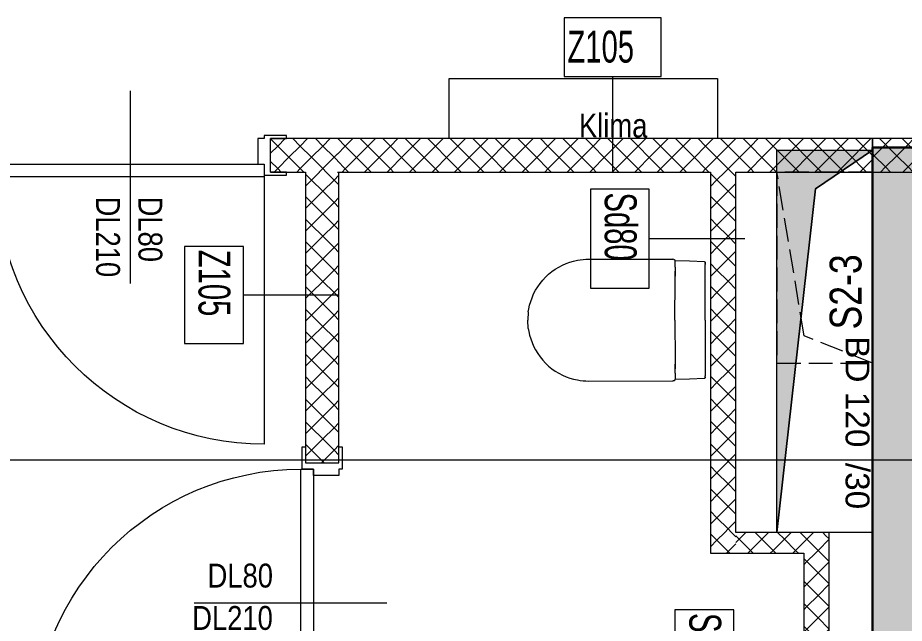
# Model space of a CAD drawing. Header units: metres. Extents: x -19025 to 34897, y -14024 to 26069.
# Drawn here: x 16508 to 19291, y 1613 to 3515 of the extents above; entities that cross this region are included whole.
import ezdxf
from ezdxf.enums import TextEntityAlignment as Align

# ---------------------------------------------------------------- set-up
doc = ezdxf.new("R2010")
doc.units = ezdxf.units.M
doc.header["$MEASUREMENT"] = 0
doc.linetypes.add('Strichlinie eng', pattern=[0.1, 0.075, -0.025])
for name, color, linetype in [('11__100 Achsraster', 7, 'Continuous'), ('120 Wand Innen tragend', 7, 'Continuous'), ('130 Wand Innen', 7, 'Continuous'), ('540 Sanitaereinrichtung', 7, 'Continuous'), ('720 HT Installation', 7, 'Continuous'), ('870 Deckendurchbruchsymbol', 7, 'Continuous'), ('930 Beschriftung Allgemein', 7, 'Continuous'), ('936 Beschriftung Aufbauten', 7, 'Continuous'), ('Neubau_130 Wand Innen', 7, 'Continuous')]:
    doc.layers.add(name, color=color, linetype=linetype)
doc.styles.add('ERSTELLTER_STIL_1', font='ARIALN.TTF')
doc.styles.add('ERSTELLTER_STIL_3', font='arial.ttf')
doc.styles.add('ERSTELLTER_STIL_4', font='arialbd.ttf')
doc.styles.add('ERSTELLTER_STIL_7', font='ARIALN.TTF', dxfattribs={"width": 0.8})
doc.styles.add('ERSTELLTER_STIL_9', font='arial.ttf', dxfattribs={"width": 0.8})
doc.linetypes.add('Grenze Bezirk', pattern='A,0,[2,22HAUS116_412 STG1 _ 2.DG_IndexB_2026-08-161.Shx,S=0.001587,R=0,X=0,Y=0],-0.25,0', length=0.25)
pattern_1 = [(135.00046, (0, 0), (0.03535505, 0.03535562), [0.05, 0]), (225.00046, (0, 0), (-0.03535562, 0.03535505), [0.05, 0])]
pattern_2 = [(45.0022, (0, 0), (-0.0353567, 0.03535398), [0.05, 0]), (135.0022, (0, 0), (0.03535398, 0.0353567), [0.05, 0])]
pattern_3 = [(315, (0, 0), (0.03535534, 0.03535534), [0.05, 0]), (45, (0, 0), (-0.03535534, 0.03535534), [0.05, 0])]
pattern_4 = [(135.01127, (0, 0), (0.03534838, 0.0353623), [0.05, 0]), (225.01127, (0, 0), (-0.0353623, 0.03534838), [0.05, 0])]

# ---------------------------------------------------------------- blocks, each defined once
blk = doc.blocks.new('Wand_17_1', base_point=(17.0113, 7.3333))
at = {"layer": 'Neubau_130 Wand Innen', "linetype": 'Continuous', "lineweight": 13, "true_color": 0xa7a7a7}
h = blk.add_hatch(dxfattribs=at)
h.set_pattern_fill('GIPSKARTONWAND_0001', color=253, style=0, pattern_type=2)
h.set_pattern_definition(pattern_1)
h.paths.add_polyline_path([(17.0113, 6.2016), (17.0113, 7.3333), (16.9313, 7.3333), (16.9313, 6.2015)])
h = blk.add_hatch(dxfattribs=at)
h.set_pattern_fill('GIPSKARTONWAND_0001', color=253, style=0, pattern_type=2)
h.set_pattern_definition(pattern_1)
h.paths.add_polyline_path([(17.0113, 6.2016), (16.9313, 6.1365), (17.0113, 6.1366)])
h = blk.add_hatch(dxfattribs=at)
h.set_pattern_fill('GIPSKARTONWAND_0001', color=253, style=0, pattern_type=2)
h.set_pattern_definition(pattern_1)
h.paths.add_polyline_path([(17.0113, 6.2016), (16.9313, 6.2015), (16.9313, 6.1365)])
at = {"layer": 'Neubau_130 Wand Innen', "color": 7, "linetype": 'Continuous', "lineweight": 13, "flags": 128}
for points in [[(16.9313, 7.3333), (16.9313, 6.1365)], [(17.0113, 6.2016), (17.0113, 7.3333)], [(16.9313, 6.1365), (17.0113, 6.1366)]]:
    blk.add_lwpolyline(points, dxfattribs=at)
blk = doc.blocks.new('Zargentür 1-Fl 27')
at = {"layer": '130 Wand Innen', "color": 7, "linetype": 'Continuous', "lineweight": 13}
for p, q in [((0.42, 0.015), (0.42, 0.855)), ((-0.42, 0.01), (-0.49, 0.01)), ((-0.49, 0.01), (-0.49, 0)), ((-0.49, 0), (-0.44, 0)), ((-0.44, 0), (-0.44, -0.105)), ((-0.44, 0), (-0.44, -0.105)), ((-0.44, 0), (-0.44, -0.105)), ((-0.42, 0.015), (-0.42, -0.025)), ((0.42, 0.015), (-0.42, 0.015)), ((-0.42, -0.025), (-0.42, 0.01)), ((0.42, -0.025), (0.42, 0.015)), ((0.42, -0.025), (0.42, 0.01)), ((0.42, 0.01), (0.49, 0.01)), ((0.49, 0), (0.44, 0)), ((0.44, 0), (0.44, -0.105)), ((0.44, 0), (0.44, -0.105)), ((0.44, 0), (0.44, -0.105)), ((0.49, 0.01), (0.49, 0)), ((-0.4, -0.025), (-0.42, -0.025)), ((-0.42, -0.025), (0.42, -0.025)), ((-0.4, -0.105), (-0.4, -0.025)), ((0.4, -0.105), (0.4, -0.025)), ((0.4, -0.025), (0.42, -0.025)), ((-0.44, -0.105), (-0.49, -0.105)), ((-0.49, -0.105), (-0.49, -0.115)), ((-0.42, -0.115), (-0.42, -0.105)), ((-0.42, -0.105), (-0.4, -0.105)), ((0.42, -0.105), (0.4, -0.105)), ((0.42, -0.115), (0.42, -0.105)), ((0.44, -0.105), (0.49, -0.105)), ((0.49, -0.105), (0.49, -0.115)), ((-0.49, -0.115), (-0.42, -0.115)), ((0.49, -0.115), (0.42, -0.115))]:
    blk.add_line(p, q, dxfattribs=at)
blk.add_arc((0.42, 0.015), 0.84, 90, 180, dxfattribs=at)
blk = doc.blocks.new('T Marker 21_10')
at = {"layer": '130 Wand Innen', "color": 7, "linetype": 'Continuous', "lineweight": 13}
blk.add_line((0, -0.455), (0, 0.15), dxfattribs=at)
at = {"layer": '130 Wand Innen', "color": 7, "lineweight": 13, "style": 'ERSTELLTER_STIL_1'}
for tag, p in [('gs_width_select_pref_50_1', (-0.13, -0.182)), ('gs_width_select_pref_50_0', (0.0029, -0.182))]:
    blk.add_attdef(tag, text='', height=0.075, rotation=270, dxfattribs=at).set_placement(p, align=Align.BOTTOM_LEFT)
blk = doc.blocks.new('Wand_18_1', base_point=(14.16, 7.3333))
at = {"layer": '130 Wand Innen', "linetype": 'Continuous', "lineweight": 13, "true_color": 0xa7a7a7}
h = blk.add_hatch(dxfattribs=at)
h.set_pattern_fill('GIPSKARTONWAND_0001', color=253, style=0, pattern_type=2)
h.set_pattern_definition(pattern_2)
h.paths.add_polyline_path([(14.56, 7.3333), (14.67, 7.3333), (14.67, 7.4383), (14.56, 7.4383)])
h = blk.add_hatch(dxfattribs=at)
h.set_pattern_fill('GIPSKARTONWAND_0001', color=253, style=0, pattern_type=2)
h.set_pattern_definition(pattern_2)
h.paths.add_polyline_path([(15.55, 7.4383), (15.55, 7.3333), (15.76, 7.3333), (15.76, 7.4383)])
at = {"layer": '130 Wand Innen', "color": 7, "linetype": 'Continuous', "lineweight": 13}
for p, q in [((14.67, 7.3333), (14.67, 7.4383)), ((15.55, 7.3333), (15.55, 7.4383))]:
    blk.add_line(p, q, dxfattribs=at)
at = {"layer": '130 Wand Innen', "color": 7, "linetype": 'Continuous', "lineweight": 13, "flags": 128}
for points in [[(14.67, 7.4383), (14.56, 7.4383)], [(14.56, 7.4383), (14.56, 7.3333)], [(15.76, 7.4383), (15.55, 7.4383)], [(14.56, 7.3333), (14.67, 7.3333)], [(15.55, 7.3333), (15.66, 7.3333)]]:
    blk.add_lwpolyline(points, dxfattribs=at)
at = {"layer": '130 Wand Innen', "color": 7, "lineweight": 13}
ref = blk.add_blockref('T Marker 21_10', (15.11, 7.4383), dxfattribs=dict(at, rotation=0.0021986018030509))
ref.add_attrib('gs_width_select_pref_50', 'DL80', dxfattribs={"color": 7, "lineweight": 13, "height": 0.075, "rotation": 270.0022, "style": 'ERSTELLTER_STIL_1'}).set_placement((15.1129, 7.2563), align=Align.BOTTOM_LEFT)
ref.add_attrib('gs_width_select_pref_50_1', 'DL210', dxfattribs={"color": 7, "lineweight": 13, "height": 0.075, "rotation": 270.0022, "style": 'ERSTELLTER_STIL_1'}).set_placement((14.98, 7.2563), align=Align.BOTTOM_LEFT)
at = {"layer": '130 Wand Innen', "color": 7, "linetype": 'Continuous', "lineweight": 13, "xscale": -1, "rotation": 180.002198601803}
blk.add_blockref('Zargentür 1-Fl 27', (15.11, 7.3333), dxfattribs=at)
blk = doc.blocks.new('Zargentür 1-Fl 27_2')
at = {"layer": '130 Wand Innen', "color": 7, "linetype": 'Continuous', "lineweight": 13}
for p, q in [((0.42, 0.015), (0.42, 0.855)), ((-0.42, 0.01), (-0.49, 0.01)), ((-0.49, 0.01), (-0.49, 0)), ((-0.49, 0), (-0.44, 0)), ((-0.44, 0), (-0.44, -0.105)), ((-0.44, 0), (-0.44, -0.105)), ((-0.44, 0), (-0.44, -0.105)), ((-0.42, 0.015), (-0.42, -0.025)), ((0.42, 0.015), (-0.42, 0.015)), ((-0.42, -0.025), (-0.42, 0.01)), ((0.42, -0.025), (0.42, 0.015)), ((0.42, -0.025), (0.42, 0.01)), ((0.42, 0.01), (0.49, 0.01)), ((0.49, 0), (0.44, 0)), ((0.44, 0), (0.44, -0.105)), ((0.44, 0), (0.44, -0.105)), ((0.44, 0), (0.44, -0.105)), ((0.49, 0.01), (0.49, 0)), ((-0.4, -0.025), (-0.42, -0.025)), ((-0.42, -0.025), (0.42, -0.025)), ((-0.4, -0.105), (-0.4, -0.025)), ((0.4, -0.105), (0.4, -0.025)), ((0.4, -0.025), (0.42, -0.025)), ((-0.44, -0.105), (-0.49, -0.105)), ((-0.49, -0.105), (-0.49, -0.115)), ((-0.42, -0.115), (-0.42, -0.105)), ((-0.42, -0.105), (-0.4, -0.105)), ((0.42, -0.105), (0.4, -0.105)), ((0.42, -0.115), (0.42, -0.105)), ((0.44, -0.105), (0.49, -0.105)), ((0.49, -0.105), (0.49, -0.115)), ((-0.49, -0.115), (-0.42, -0.115)), ((0.49, -0.115), (0.42, -0.115))]:
    blk.add_line(p, q, dxfattribs=at)
blk.add_arc((0.42, 0.015), 0.84, 90, 180, dxfattribs=at)
blk = doc.blocks.new('T Marker 21_12')
at = {"layer": '130 Wand Innen', "color": 7, "linetype": 'Continuous', "lineweight": 13}
blk.add_line((0, -0.455), (0, 0.15), dxfattribs=at)
at = {"layer": '130 Wand Innen', "color": 7, "lineweight": 13, "style": 'ERSTELLTER_STIL_1'}
for tag, p in [('gs_width_select_pref_50_0', (-0.0029, -0.3896)), ('gs_width_select_pref_50_1', (0.13, -0.4378))]:
    blk.add_attdef(tag, text='', height=0.075, rotation=90, dxfattribs=at).set_placement(p, align=Align.BOTTOM_LEFT)
blk = doc.blocks.new('Wand_25_1', base_point=(15.66, 7.3333))
at = {"layer": '130 Wand Innen', "linetype": 'Continuous', "lineweight": 13, "true_color": 0xa7a7a7}
h = blk.add_hatch(dxfattribs=at)
h.set_pattern_fill('GIPSKARTONWAND_0001', color=253, style=0, pattern_type=2)
h.set_pattern_definition(pattern_3)
h.paths.add_polyline_path([(15.66, 6.42), (15.765, 6.42), (15.765, 7.3333), (15.66, 7.3333)])
h = blk.add_hatch(dxfattribs=at)
h.set_pattern_fill('GIPSKARTONWAND_0001', color=253, style=0, pattern_type=2)
h.set_pattern_definition(pattern_3)
h.paths.add_polyline_path([(15.66, 5.43), (15.765, 5.43), (15.765, 5.54), (15.66, 5.54)])
h = blk.add_hatch(dxfattribs=at)
h.set_pattern_fill('GIPSKARTONWAND_0001', color=253, style=0, pattern_type=2)
h.set_pattern_definition(pattern_3)
h.paths.add_polyline_path([(15.66, 5.43), (15.66, 5.325), (15.765, 5.325)])
h = blk.add_hatch(dxfattribs=at)
h.set_pattern_fill('GIPSKARTONWAND_0001', color=253, style=0, pattern_type=2)
h.set_pattern_definition(pattern_3)
h.paths.add_polyline_path([(15.765, 5.43), (15.66, 5.43), (15.765, 5.325)])
at = {"layer": '130 Wand Innen', "color": 7, "linetype": 'Continuous', "lineweight": 13}
for p, q in [((15.66, 6.42), (15.765, 6.42)), ((15.66, 5.54), (15.765, 5.54))]:
    blk.add_line(p, q, dxfattribs=at)
at = {"layer": '130 Wand Innen', "color": 7, "linetype": 'Continuous', "lineweight": 13, "flags": 128}
for points in [[(15.66, 7.3333), (15.66, 6.42)], [(15.765, 6.42), (15.765, 7.3333)], [(15.66, 5.54), (15.66, 5.43)], [(15.765, 5.325), (15.765, 5.54)], [(15.765, 5.325), (15.66, 5.325)]]:
    blk.add_lwpolyline(points, dxfattribs=at)
at = {"layer": '130 Wand Innen', "color": 7, "linetype": 'Continuous', "lineweight": 13, "xscale": -1, "rotation": 90}
blk.add_blockref('Zargentür 1-Fl 27_2', (15.66, 5.98), dxfattribs=at)
at = {"layer": '130 Wand Innen', "color": 7, "lineweight": 13}
ref = blk.add_blockref('T Marker 21_12', (15.765, 5.98), dxfattribs=dict(at, rotation=270))
ref.add_attrib('gs_width_select_pref_50', 'DL80', dxfattribs={"color": 7, "lineweight": 13, "height": 0.075, "rotation": 360, "style": 'ERSTELLTER_STIL_1'}).set_placement((15.3525, 6.006), align=Align.BOTTOM_LEFT)
ref.add_attrib('gs_width_select_pref_50_1', 'DL210', dxfattribs={"color": 7, "lineweight": 13, "height": 0.075, "rotation": 360, "style": 'ERSTELLTER_STIL_1'}).set_placement((15.3042, 5.873), align=Align.BOTTOM_LEFT)
blk = doc.blocks.new('Wand_27_1', base_point=(17.3045, 6.2016))
at = {"layer": 'Neubau_130 Wand Innen', "linetype": 'Continuous', "lineweight": 13, "true_color": 0xa7a7a7}
h = blk.add_hatch(dxfattribs=at)
h.set_pattern_fill('GIPSKARTONWAND_0001', color=253, style=0, pattern_type=2)
h.set_pattern_definition(pattern_4)
h.paths.add_polyline_path([(17.3045, 6.2016), (17.2245, 6.2016), (17.2245, 6.1366)])
h = blk.add_hatch(dxfattribs=at)
h.set_pattern_fill('GIPSKARTONWAND_0001', color=253, style=0, pattern_type=2)
h.set_pattern_definition(pattern_4)
h.paths.add_polyline_path([(17.2245, 6.1366), (17.3045, 6.1366), (17.3045, 6.2016)])
h = blk.add_hatch(dxfattribs=at)
h.set_pattern_fill('GIPSKARTONWAND_0001', color=253, style=0, pattern_type=2)
h.set_pattern_definition(pattern_4)
h.paths.add_polyline_path([(17.2245, 6.1366), (17.2249, 3.7901), (17.3049, 3.7901), (17.3045, 6.1366)])
at = {"layer": 'Neubau_130 Wand Innen', "color": 7, "linetype": 'Continuous', "lineweight": 13, "flags": 128}
for points in [[(17.3045, 6.2016), (17.2245, 6.2016)], [(17.3049, 3.8951), (17.3045, 6.2016)], [(17.2245, 6.1366), (17.2249, 3.8951)], [(17.3049, 3.7901), (17.2249, 3.7901)]]:
    blk.add_lwpolyline(points, dxfattribs=at)
blk = doc.blocks.new('Wand_28_1', base_point=(17.3045, 6.2016))
at = {"layer": 'Neubau_130 Wand Innen', "linetype": 'Continuous', "lineweight": 13, "true_color": 0xa7a7a7}
h = blk.add_hatch(dxfattribs=at)
h.set_pattern_fill('GIPSKARTONWAND_0001', color=253, style=0, pattern_type=2)
h.set_pattern_definition([(225.01127, (0, 0), (-0.0353623, 0.03534838), [0.05, 0]), (315.01127, (0, 0), (0.03534838, 0.0353623), [0.05, 0])])
h.paths.add_polyline_path([(17.0113, 6.1366), (17.2245, 6.1366), (17.2245, 6.2016), (17.0113, 6.2016)])
at = {"layer": 'Neubau_130 Wand Innen', "color": 7, "linetype": 'Continuous', "lineweight": 13, "flags": 128}
for points in [[(17.2245, 6.2016), (17.0113, 6.2016)], [(17.0113, 6.1366), (17.2245, 6.1366)]]:
    blk.add_lwpolyline(points, dxfattribs=at)
blk = doc.blocks.new('Wand_38_1', base_point=(15.76, 7.3333))
at = {"layer": '130 Wand Innen', "linetype": 'Continuous', "lineweight": 13, "true_color": 0xa7a7a7}
h = blk.add_hatch(dxfattribs=at)
h.set_pattern_fill('GIPSKARTONWAND_0001', color=253, style=0, pattern_type=2)
h.set_pattern_definition([(45, (0, 0), (-0.03535534, 0.03535534), [0.05, 0]), (135, (0, 0), (0.03535534, 0.03535534), [0.05, 0])])
h.paths.add_polyline_path([(15.76, 7.3333), (17.44, 7.3333), (17.44, 7.4383), (15.76, 7.4383)])
at = {"layer": '130 Wand Innen', "color": 7, "linetype": 'Continuous', "lineweight": 13, "flags": 128}
for points in [[(17.44, 7.4383), (15.76, 7.4383)], [(17.44, 7.3333), (17.44, 7.4383)], [(15.76, 7.3333), (16.9313, 7.3333)], [(17.0113, 7.3333), (17.44, 7.3333)]]:
    blk.add_lwpolyline(points, dxfattribs=at)
blk = doc.blocks.new('Wand_39_1', base_point=(17.44, 7.4383))
at = {"layer": '130 Wand Innen', "linetype": 'Continuous', "lineweight": 13, "true_color": 0xa7a7a7}
h = blk.add_hatch(dxfattribs=at)
h.set_pattern_fill('GIPSKARTONWAND_0001', color=253, style=0, pattern_type=2)
h.set_pattern_definition([(225.0168, (0, 0), (-0.03536571, 0.03534497), [0.05, 0]), (315.0168, (0, 0), (0.03534497, 0.03536571), [0.05, 0])])
h.paths.add_polyline_path([(17.44, 7.3333), (17.64, 7.3334), (17.64, 7.4384), (17.44, 7.4383)])
at = {"layer": '130 Wand Innen', "color": 7, "linetype": 'Continuous', "lineweight": 13, "flags": 128}
for points in [[(17.64, 7.4384), (17.44, 7.4383)], [(17.44, 7.4383), (17.44, 7.3333)], [(17.64, 7.3334), (17.64, 7.4384)], [(17.44, 7.3333), (17.64, 7.3334)]]:
    blk.add_lwpolyline(points, dxfattribs=at)
blk = doc.blocks.new('Wand_159_1', base_point=(17.54, 7.41))
at = {"layer": '120 Wand Innen tragend', "linetype": 'Continuous', "lineweight": 0, "true_color": 0x000000}
h = blk.add_hatch(dxfattribs=at)
h.set_pattern_fill('BETON__BEWEHRT_SN46_0001', color=18, style=0, pattern_type=2)
h.set_pattern_definition([(45, (0, 0), (-0.04596194, 0.04596194), [0.0195, -0.013]), (45, (-0.02298, 0.02298), (-0.04596194, 0.04596194), [0.065, 0])])
h.paths.add_polyline_path([(17.64, 7.41), (17.44, 7.41), (17.4401, 2.5241), (17.6401, 2.5241)])
at = {"layer": '120 Wand Innen tragend', "color": 7, "linetype": 'Continuous', "lineweight": 30, "flags": 128}
for points in [[(17.44, 7.41), (17.4401, 2.5241)], [(17.64, 7.41), (17.44, 7.41)]]:
    blk.add_lwpolyline(points, dxfattribs=at)
blk = doc.blocks.new('Standard-Rastermarker_15')
at = {"layer": '11__100 Achsraster', "color": 8, "linetype": 'Grenze Bezirk', "lineweight": 5}
blk.add_line((1, 0), (28.2214, 0), dxfattribs=at)
at = {"layer": '11__100 Achsraster', "color": 8, "lineweight": 5, "style": 'ERSTELLTER_STIL_4'}
blk.add_attdef('AC_MarkerText_1', text='', height=0.2, rotation=270, dxfattribs=at).set_placement((29.6171, -0.0457), align=Align.TOP_CENTER)
blk = doc.blocks.new('Bodendurchbruch Symbol 27[145]_1', base_point=(17.14, 6.2016))
at = {"layer": '870 Deckendurchbruchsymbol', "linetype": 'Continuous', "lineweight": 13, "true_color": 0xd40000}
blk.add_hatch(color=12, dxfattribs=at).paths.add_polyline_path([(17.14, 6.2016), (17.2612, 7.2804), (17.44, 7.4016), (17.14, 7.4016)])
at = {"layer": '870 Deckendurchbruchsymbol', "color": 12, "linetype": 'Continuous', "lineweight": 13, "true_color": 0xd40000, "flags": 128}
for points in [[(17.2612, 7.2804), (17.44, 7.4016), (17.44, 6.2016), (17.14, 6.2016)], [(17.14, 6.2016), (17.14, 7.4016), (17.44, 7.4016), (17.2612, 7.2804)]]:
    blk.add_lwpolyline(points, close=True, dxfattribs=at)
at = {"layer": '870 Deckendurchbruchsymbol', "color": 7, "lineweight": 13, "insert": (17.3339, 6.527), "char_height": 0.075, "attachment_point": 8, "rotation": 270, "style": 'ERSTELLTER_STIL_3'}
blk.add_mtext('\\A1;{\\pqc;\\pt0;\\fArial|b0|i0|c0|p0;\\W1.000000;BD 120\\fArial|b0|i0|c0|p0;\\W1.000000;\\A1{\\H.66x;\\S^  ;}\\fArial|b0|i0|c0|p0;\\W1.000000; /30\\fArial|b0|i0|c0|p0;\\W1.000000;\\A1{\\H.66x;\\S^  ;}\\fArial|b0|i0|c0|p0;\\W1.000000;\\fArial|b0|i0|c0|p0;\\W1.000000;\\A1{\\H.66x;\\S^  ;}}', dxfattribs=at)
blk = doc.blocks.new('Bodendurchbruch Symbol 27[146]_1', base_point=(17.1401, 7.3334))
at = {"layer": '870 Deckendurchbruchsymbol', "color": 12, "linetype": 'Strichlinie eng', "lineweight": 13, "true_color": 0xd40000}
for p, q in [((17.2258, 6.8191), (17.1401, 7.3334)), ((17.4401, 6.7334), (17.2258, 6.8191))]:
    blk.add_line(p, q, dxfattribs=at)
at = {"layer": '870 Deckendurchbruchsymbol', "color": 12, "linetype": 'Strichlinie eng', "lineweight": 13, "true_color": 0xd40000, "flags": 128}
blk.add_lwpolyline([(17.1401, 6.7334), (17.4401, 6.7334), (17.4401, 7.3334), (17.1401, 7.3334)], close=True, dxfattribs=at)
at = {"layer": '870 Deckendurchbruchsymbol', "color": 12, "lineweight": 13, "true_color": 0xd40000, "insert": (17.7044, 7.08), "char_height": 0.075, "attachment_point": 8, "rotation": 270, "style": 'ERSTELLTER_STIL_3'}
blk.add_mtext('\\A1;{\\pqc;\\pt0;\\fArial|b0|i0|c0|p0;\\c204;\\W1.000000;DD 60\\fArial|b0|i0|c0|p0;\\W1.000000;\\A1{\\H.66x;\\S^  ;}\\fArial|b0|i0|c0|p0;\\W1.000000; /30\\fArial|b0|i0|c0|p0;\\W1.000000;\\A1{\\H.66x;\\S^  ;}\\fArial|b0|i0|c0|p0;\\W1.000000;\\fArial|b0|i0|c0|p0;\\W1.000000;\\A1{\\H.66x;\\S^  ;}}', dxfattribs=at)
blk = doc.blocks.new('Villeroy_Boch-Subway_Washdown_WC-3D_4')
at = {"layer": '540 Sanitaereinrichtung', "color": 7, "linetype": 'Continuous', "lineweight": 13}
for p, q in [((0.0972, 0.5322), (0.0861, 0.5255)), ((0.1087, 0.5382), (0.0972, 0.5322)), ((0.1205, 0.5433), (0.1087, 0.5382)), ((0.1321, 0.5475), (0.1205, 0.5433)), ((0.1438, 0.5509), (0.1321, 0.5475)), ((0.1556, 0.5535), (0.1438, 0.5509)), ((0.1644, 0.5549), (0.1556, 0.5535)), ((0.1644, 0.5549), (0.1732, 0.5559)), ((0.1645, 0.5549), (0.1644, 0.5549)), ((0.1645, 0.5549), (0.1644, 0.5549)), ((0.1644, 0.5549), (0.1645, 0.5549)), ((0.1644, 0.5549), (0.1645, 0.5549)), ((0.1732, 0.5559), (0.1729, 0.5559)), ((0.1732, 0.5559), (0.1821, 0.5566)), ((0.1821, 0.5566), (0.1909, 0.5566)), ((0.1996, 0.5566), (0.1909, 0.5566)), ((0.2085, 0.5559), (0.1996, 0.5566)), ((0.2173, 0.5549), (0.2085, 0.5559)), ((0.2085, 0.5559), (0.2088, 0.5559)), ((0.2172, 0.5549), (0.2173, 0.5549)), ((0.2172, 0.5549), (0.2173, 0.5549)), ((0.2173, 0.5549), (0.2172, 0.5549)), ((0.2173, 0.5549), (0.2172, 0.5549)), ((0.2173, 0.5549), (0.2261, 0.5535)), ((0.2261, 0.5535), (0.2379, 0.5509)), ((0.2379, 0.5509), (0.2497, 0.5475)), ((0.2497, 0.5475), (0.2612, 0.5433)), ((0.2612, 0.5433), (0.273, 0.5382)), ((0.273, 0.5382), (0.2845, 0.5322)), ((0.2845, 0.5322), (0.2957, 0.5255)), ((0.0652, 0.5097), (0.0557, 0.5008)), ((0.0754, 0.5179), (0.0652, 0.5097)), ((0.0861, 0.5255), (0.0754, 0.5179)), ((0.2957, 0.5255), (0.3063, 0.5179)), ((0.3063, 0.5179), (0.3165, 0.5097)), ((0.3165, 0.5097), (0.3261, 0.5008)), ((0.0385, 0.481), (0.0309, 0.4704)), ((0.0467, 0.4912), (0.0385, 0.481)), ((0.0557, 0.5008), (0.0467, 0.4912)), ((0.3261, 0.5008), (0.335, 0.4912)), ((0.335, 0.4912), (0.3433, 0.481)), ((0.3433, 0.481), (0.3508, 0.4704)), ((0.0182, 0.4477), (0.0131, 0.4359)), ((0.0242, 0.4592), (0.0182, 0.4477)), ((0.0309, 0.4704), (0.0242, 0.4592)), ((0.3508, 0.4704), (0.3575, 0.4592)), ((0.3575, 0.4592), (0.3635, 0.4477)), ((0.3635, 0.4477), (0.3686, 0.4359)), ((0.0089, 0.4244), (0.0055, 0.4126)), ((0.0131, 0.4359), (0.0089, 0.4244)), ((0.3686, 0.4359), (0.3728, 0.4244)), ((0.3728, 0.4244), (0.3762, 0.4126)), ((0.0015, 0.392), (0.0005, 0.3832)), ((0.0029, 0.4008), (0.0015, 0.392)), ((0.0055, 0.4126), (0.0029, 0.4008)), ((0.3762, 0.4126), (0.3788, 0.4008)), ((0.3788, 0.4008), (0.3802, 0.392)), ((0.3802, 0.392), (0.3812, 0.3832)), ((-0.0001, 0.3743), (-0.0003, 0.3656)), ((-0.0003, 0.3656), (-0.0001, 0.1012)), ((0.0005, 0.3832), (-0.0001, 0.3743)), ((0.3812, 0.3832), (0.3819, 0.3743)), ((0.3821, 0.3656), (0.3818, 0.1012)), ((0.3819, 0.3743), (0.3821, 0.3656)), ((0.0002, 0.0976), (-0.0001, 0.1012)), ((0.0002, 0.0976), (0.0009, 0.096)), ((0.0009, 0.096), (0.0012, 0.0956)), ((0.0012, 0.0956), (0.0021, 0.0951)), ((0.0021, 0.0951), (0.003, 0.0945)), ((0.0044, 0.0943), (0.003, 0.0945)), ((0.0242, 0.0941), (0.0044, 0.0943)), ((0.0044, 0.0942), (0.0044, 0.0929)), ((0.0058, 0.0491), (0.0044, 0.0929)), ((0.0242, 0.0941), (0.0365, 0.0941)), ((0.0242, 0.0941), (0.0376, 0.0941)), ((0.0365, 0.0941), (0.0527, 0.0941)), ((0.0365, 0.0941), (0.0376, 0.0941)), ((0.0527, 0.0941), (0.0376, 0.0941)), ((0.0643, 0.0943), (0.0527, 0.0941)), ((0.0527, 0.0941), (0.0527, 0.0941)), ((0.1065, 0.0942), (0.0643, 0.0943)), ((0.1486, 0.0949), (0.1065, 0.0942)), ((0.1909, 0.0949), (0.1486, 0.0949)), ((0.1909, 0.0949), (0.2331, 0.0949)), ((0.2331, 0.0949), (0.2752, 0.0942)), ((0.2752, 0.0942), (0.3174, 0.0943)), ((0.3174, 0.0943), (0.329, 0.0941)), ((0.329, 0.0941), (0.3442, 0.0941)), ((0.3291, 0.0941), (0.329, 0.0941)), ((0.3453, 0.0941), (0.329, 0.0941)), ((0.3575, 0.0941), (0.3442, 0.0941)), ((0.3453, 0.0941), (0.3442, 0.0941)), ((0.3575, 0.0941), (0.3453, 0.0941)), ((0.3575, 0.0941), (0.3773, 0.0943)), ((0.3759, 0.0491), (0.3773, 0.0929)), ((0.3773, 0.0943), (0.3787, 0.0945)), ((0.3773, 0.0942), (0.3773, 0.0929)), ((0.3796, 0.0951), (0.3787, 0.0945)), ((0.3805, 0.0956), (0.3796, 0.0951)), ((0.3808, 0.096), (0.3805, 0.0956)), ((0.3815, 0.0976), (0.3808, 0.096)), ((0.3815, 0.0976), (0.3818, 0.1012)), ((0.0077, 0.0022), (0.0058, 0.0491)), ((0.374, 0.0022), (0.3759, 0.0491)), ((0.0077, 0.0022), (0.0082, 0.0008)), ((0.0082, 0.0008), (0.0093, -0.0002)), ((0.3735, 0.0008), (0.3724, -0.0002)), ((0.374, 0.0022), (0.3735, 0.0008)), ((0.0093, -0.0002), (0.0098, -0.0002)), ((0.0105, -0.0002), (0.0098, -0.0002)), ((0.0105, -0.0002), (0.0115, -0.0002)), ((0.0128, -0.0002), (0.0115, -0.0002)), ((0.0128, -0.0002), (0.0142, -0.0002)), ((0.0142, -0.0002), (0.0157, -0.0002)), ((0.1909, -0.0002), (0.0157, -0.0002)), ((0.1909, -0.0002), (0.366, -0.0002)), ((0.3675, -0.0002), (0.366, -0.0002)), ((0.3689, -0.0002), (0.3675, -0.0002)), ((0.3689, -0.0002), (0.3702, -0.0002)), ((0.3712, -0.0002), (0.3702, -0.0002)), ((0.3712, -0.0002), (0.372, -0.0002)), ((0.3724, -0.0002), (0.372, -0.0002))]:
    blk.add_line(p, q, dxfattribs=at)
blk = doc.blocks.new('Etikett_60_1', base_point=(17.0392, 7.124))
at = {"layer": '936 Beschriftung Aufbauten', "color": 7, "linetype": 'Continuous', "lineweight": 13}
blk.add_line((17.0392, 7.124), (16.7392, 7.124), dxfattribs=at)
at = {"layer": '936 Beschriftung Aufbauten', "color": 7, "linetype": 'Continuous', "lineweight": 13, "flags": 128}
blk.add_lwpolyline([(16.7392, 7.2792), (16.5545, 7.2792), (16.5545, 6.9687), (16.7392, 6.9687)], close=True, dxfattribs=at)
at = {"layer": '936 Beschriftung Aufbauten', "color": 7, "lineweight": 13, "insert": (16.6997, 7.2692), "char_height": 0.1, "attachment_point": 1, "rotation": 270, "style": 'ERSTELLTER_STIL_7'}
blk.add_mtext('\\A1;{\\pqj;\\pt0,1;\\fArial Narrow|b0|i0|c0|p0;\\W0.800000;Sd80 \\fArial Narrow|b0|i0|c0|p0;\\W0.800000;\\A1{\\H.66x;\\S^  ;}\\fArial Narrow|b0|i0|c0|p0;\\W0.800000;\\fArial Narrow|b0|i0|c0|p0;\\W0.800000;\\A1{\\H.66x;\\S^  ;}\\fArial Narrow|b0|i0|c0|p0;\\W0.800000;\\fArial Narrow|b0|i0|c0|p0;\\W0.800000;\\fArial Narrow|b0|i0|c0|p0;\\W0.800000;\\fArial Narrow|b0|i0|c0|p0;\\W0.800000;\\fArial Narrow|b0|i0|c0|p0;\\W0.800000;\\fArial Narrow|b0|i0|c0|p0;\\W0.800000;\\fArial Narrow|b0|i0|c0|p0;\\W0.800000;\\fArial Narrow|b0|i0|c0|p0;\\W0.800000;\\fArial Narrow|b0|i0|c0|p0;\\W0.800000;\\fArial Narrow|b0|i0|c0|p0;\\W0.800000;\\fArial Narrow|b0|i0|c0|p0;\\W0.800000;\\fArial Narrow|b0|i0|c0|p0;\\W0.800000;\\fArial Narrow|b0|i0|c0|p0;\\W0.800000;\\fArial Narrow|b0|i0|c0|p0;\\W0.800000;\\fArial Narrow|b0|i0|c0|p0;\\W0.800000;\\fArial Narrow|b0|i0|c0|p0;\\W0.800000;\\fArial Narrow|b0|i0|c0|p0;\\W0.800000;\\fArial Narrow|b0|i0|c0|p0;\\W0.800000;\\fArial Narrow|b0|i0|c0|p0;\\W0.800000;\\fArial Narrow|b0|i0|c0|p0;\\W0.800000;\\fArial Narrow|b0|i0|c0|p0;\\W0.800000;\\fArial Narrow|b0|i0|c0|p0;\\W0.800000;\\fArial Narrow|b0|i0|c0|p0;\\W0.800000;\\fArial Narrow|b0|i0|c0|p0;\\W0.800000;\\fArial Narrow|b0|i0|c0|p0;\\W0.800000;\\fArial Narrow|b0|i0|c0|p0;\\W0.800000;\\fArial Narrow|b0|i0|c0|p0;\\W0.800000;\\fArial Narrow|b0|i0|c0|p0;\\W0.800000;\\fArial Narrow|b0|i0|c0|p0;\\W0.800000;\\fArial Narrow|b0|i0|c0|p0;\\W0.800000;\\fArial Narrow|b0|i0|c0|p0;\\W0.800000;\\fArial Narrow|b0|i0|c0|p0;\\W0.800000;\\fArial Narrow|b0|i0|c0|p0;\\W0.800000;\\fArial Narrow|b0|i0|c0|p0;\\W0.800000;\\fArial Narrow|b0|i0|c0|p0;\\W0.800000;\\fArial Narrow|b0|i0|c0|p0;\\W0.800000;\\fArial Narrow|b0|i0|c0|p0;\\W0.800000;\\fArial Narrow|b0|i0|c0|p0;\\W0.800000;\\fArial Narrow|b0|i0|c0|p0;\\W0.800000;\\fArial Narrow|b0|i0|c0|p0;\\W0.800000;\\fArial Narrow|b0|i0|c0|p0;\\W0.800000;\\fArial Narrow|b0|i0|c0|p0;\\W0.800000;\\fArial Narrow|b0|i0|c0|p0;\\W0.800000;\\fArial Narrow|b0|i0|c0|p0;\\W0.800000;}', dxfattribs=at)
blk = doc.blocks.new('Etikett_61_1', base_point=(17.3045, 5.8033))
at = {"layer": '936 Beschriftung Aufbauten', "color": 7, "linetype": 'Continuous', "lineweight": 13}
blk.add_line((17.3045, 5.8033), (17.0045, 5.8033), dxfattribs=at)
at = {"layer": '936 Beschriftung Aufbauten', "color": 7, "linetype": 'Continuous', "lineweight": 13, "flags": 128}
blk.add_lwpolyline([(17.0045, 5.9585), (16.8198, 5.9585), (16.8198, 5.648), (17.0045, 5.648)], close=True, dxfattribs=at)
at = {"layer": '936 Beschriftung Aufbauten', "color": 7, "lineweight": 13, "insert": (16.965, 5.9485), "char_height": 0.1, "attachment_point": 1, "rotation": 270, "style": 'ERSTELLTER_STIL_7'}
blk.add_mtext('\\A1;{\\pqj;\\pt0,1;\\fArial Narrow|b0|i0|c0|p0;\\W0.800000;Sd80 \\fArial Narrow|b0|i0|c0|p0;\\W0.800000;\\A1{\\H.66x;\\S^  ;}\\fArial Narrow|b0|i0|c0|p0;\\W0.800000;\\fArial Narrow|b0|i0|c0|p0;\\W0.800000;\\A1{\\H.66x;\\S^  ;}\\fArial Narrow|b0|i0|c0|p0;\\W0.800000;\\fArial Narrow|b0|i0|c0|p0;\\W0.800000;\\fArial Narrow|b0|i0|c0|p0;\\W0.800000;\\fArial Narrow|b0|i0|c0|p0;\\W0.800000;\\fArial Narrow|b0|i0|c0|p0;\\W0.800000;\\fArial Narrow|b0|i0|c0|p0;\\W0.800000;\\fArial Narrow|b0|i0|c0|p0;\\W0.800000;\\fArial Narrow|b0|i0|c0|p0;\\W0.800000;\\fArial Narrow|b0|i0|c0|p0;\\W0.800000;\\fArial Narrow|b0|i0|c0|p0;\\W0.800000;\\fArial Narrow|b0|i0|c0|p0;\\W0.800000;\\fArial Narrow|b0|i0|c0|p0;\\W0.800000;\\fArial Narrow|b0|i0|c0|p0;\\W0.800000;\\fArial Narrow|b0|i0|c0|p0;\\W0.800000;\\fArial Narrow|b0|i0|c0|p0;\\W0.800000;\\fArial Narrow|b0|i0|c0|p0;\\W0.800000;\\fArial Narrow|b0|i0|c0|p0;\\W0.800000;\\fArial Narrow|b0|i0|c0|p0;\\W0.800000;\\fArial Narrow|b0|i0|c0|p0;\\W0.800000;\\fArial Narrow|b0|i0|c0|p0;\\W0.800000;\\fArial Narrow|b0|i0|c0|p0;\\W0.800000;\\fArial Narrow|b0|i0|c0|p0;\\W0.800000;\\fArial Narrow|b0|i0|c0|p0;\\W0.800000;\\fArial Narrow|b0|i0|c0|p0;\\W0.800000;\\fArial Narrow|b0|i0|c0|p0;\\W0.800000;\\fArial Narrow|b0|i0|c0|p0;\\W0.800000;\\fArial Narrow|b0|i0|c0|p0;\\W0.800000;\\fArial Narrow|b0|i0|c0|p0;\\W0.800000;\\fArial Narrow|b0|i0|c0|p0;\\W0.800000;\\fArial Narrow|b0|i0|c0|p0;\\W0.800000;\\fArial Narrow|b0|i0|c0|p0;\\W0.800000;\\fArial Narrow|b0|i0|c0|p0;\\W0.800000;\\fArial Narrow|b0|i0|c0|p0;\\W0.800000;\\fArial Narrow|b0|i0|c0|p0;\\W0.800000;\\fArial Narrow|b0|i0|c0|p0;\\W0.800000;\\fArial Narrow|b0|i0|c0|p0;\\W0.800000;\\fArial Narrow|b0|i0|c0|p0;\\W0.800000;\\fArial Narrow|b0|i0|c0|p0;\\W0.800000;\\fArial Narrow|b0|i0|c0|p0;\\W0.800000;\\fArial Narrow|b0|i0|c0|p0;\\W0.800000;\\fArial Narrow|b0|i0|c0|p0;\\W0.800000;\\fArial Narrow|b0|i0|c0|p0;\\W0.800000;\\fArial Narrow|b0|i0|c0|p0;\\W0.800000;\\fArial Narrow|b0|i0|c0|p0;\\W0.800000;}', dxfattribs=at)
blk = doc.blocks.new('Etikett_63_1', base_point=(16.6249, 7.3333))
at = {"layer": '936 Beschriftung Aufbauten', "color": 7, "linetype": 'Continuous', "lineweight": 13}
blk.add_line((16.6249, 7.3333), (16.6249, 7.6333), dxfattribs=at)
at = {"layer": '936 Beschriftung Aufbauten', "color": 7, "linetype": 'Continuous', "lineweight": 13, "flags": 128}
blk.add_lwpolyline([(16.777, 7.6333), (16.777, 7.818), (16.4727, 7.818), (16.4727, 7.6333)], close=True, dxfattribs=at)
at = {"layer": '936 Beschriftung Aufbauten', "color": 7, "lineweight": 13, "insert": (16.4827, 7.7772), "char_height": 0.1, "attachment_point": 1, "style": 'ERSTELLTER_STIL_7'}
blk.add_mtext('\\A1;{\\pqj;\\pt0,1;\\fArial Narrow|b0|i0|c0|p0;\\W0.800000;Z105 \\fArial Narrow|b0|i0|c0|p0;\\W0.800000;\\A1{\\H.66x;\\S^  ;}\\fArial Narrow|b0|i0|c0|p0;\\W0.800000;\\fArial Narrow|b0|i0|c0|p0;\\W0.800000;\\A1{\\H.66x;\\S^  ;}\\fArial Narrow|b0|i0|c0|p0;\\W0.800000;\\fArial Narrow|b0|i0|c0|p0;\\W0.800000;\\fArial Narrow|b0|i0|c0|p0;\\W0.800000;\\fArial Narrow|b0|i0|c0|p0;\\W0.800000;\\fArial Narrow|b0|i0|c0|p0;\\W0.800000;\\fArial Narrow|b0|i0|c0|p0;\\W0.800000;\\fArial Narrow|b0|i0|c0|p0;\\W0.800000;\\fArial Narrow|b0|i0|c0|p0;\\W0.800000;\\fArial Narrow|b0|i0|c0|p0;\\W0.800000;\\fArial Narrow|b0|i0|c0|p0;\\W0.800000;\\fArial Narrow|b0|i0|c0|p0;\\W0.800000;\\fArial Narrow|b0|i0|c0|p0;\\W0.800000;\\fArial Narrow|b0|i0|c0|p0;\\W0.800000;\\fArial Narrow|b0|i0|c0|p0;\\W0.800000;\\fArial Narrow|b0|i0|c0|p0;\\W0.800000;\\fArial Narrow|b0|i0|c0|p0;\\W0.800000;\\fArial Narrow|b0|i0|c0|p0;\\W0.800000;\\fArial Narrow|b0|i0|c0|p0;\\W0.800000;\\fArial Narrow|b0|i0|c0|p0;\\W0.800000;\\fArial Narrow|b0|i0|c0|p0;\\W0.800000;\\fArial Narrow|b0|i0|c0|p0;\\W0.800000;\\fArial Narrow|b0|i0|c0|p0;\\W0.800000;\\fArial Narrow|b0|i0|c0|p0;\\W0.800000;\\fArial Narrow|b0|i0|c0|p0;\\W0.800000;\\fArial Narrow|b0|i0|c0|p0;\\W0.800000;\\fArial Narrow|b0|i0|c0|p0;\\W0.800000;\\fArial Narrow|b0|i0|c0|p0;\\W0.800000;\\fArial Narrow|b0|i0|c0|p0;\\W0.800000;\\fArial Narrow|b0|i0|c0|p0;\\W0.800000;\\fArial Narrow|b0|i0|c0|p0;\\W0.800000;\\fArial Narrow|b0|i0|c0|p0;\\W0.800000;\\fArial Narrow|b0|i0|c0|p0;\\W0.800000;\\fArial Narrow|b0|i0|c0|p0;\\W0.800000;\\fArial Narrow|b0|i0|c0|p0;\\W0.800000;\\fArial Narrow|b0|i0|c0|p0;\\W0.800000;\\fArial Narrow|b0|i0|c0|p0;\\W0.800000;\\fArial Narrow|b0|i0|c0|p0;\\W0.800000;\\fArial Narrow|b0|i0|c0|p0;\\W0.800000;\\fArial Narrow|b0|i0|c0|p0;\\W0.800000;\\fArial Narrow|b0|i0|c0|p0;\\W0.800000;\\fArial Narrow|b0|i0|c0|p0;\\W0.800000;\\fArial Narrow|b0|i0|c0|p0;\\W0.800000;\\fArial Narrow|b0|i0|c0|p0;\\W0.800000;\\fArial Narrow|b0|i0|c0|p0;\\W0.800000;}', dxfattribs=at)
blk = doc.blocks.new('Etikett_69_1', base_point=(15.765, 6.9471))
at = {"layer": '936 Beschriftung Aufbauten', "color": 7, "linetype": 'Continuous', "lineweight": 13}
blk.add_line((15.765, 6.9471), (15.465, 6.9471), dxfattribs=at)
at = {"layer": '936 Beschriftung Aufbauten', "color": 7, "linetype": 'Continuous', "lineweight": 13, "flags": 128}
blk.add_lwpolyline([(15.465, 7.0992), (15.2803, 7.0992), (15.2803, 6.795), (15.465, 6.795)], close=True, dxfattribs=at)
at = {"layer": '936 Beschriftung Aufbauten', "color": 7, "lineweight": 13, "insert": (15.4241, 7.0892), "char_height": 0.1, "attachment_point": 1, "rotation": 270, "style": 'ERSTELLTER_STIL_7'}
blk.add_mtext('\\A1;{\\pqj;\\pt0,1;\\fArial Narrow|b0|i0|c0|p0;\\W0.800000;Z105 \\fArial Narrow|b0|i0|c0|p0;\\W0.800000;\\A1{\\H.66x;\\S^  ;}\\fArial Narrow|b0|i0|c0|p0;\\W0.800000;\\fArial Narrow|b0|i0|c0|p0;\\W0.800000;\\A1{\\H.66x;\\S^  ;}\\fArial Narrow|b0|i0|c0|p0;\\W0.800000;\\fArial Narrow|b0|i0|c0|p0;\\W0.800000;\\fArial Narrow|b0|i0|c0|p0;\\W0.800000;\\fArial Narrow|b0|i0|c0|p0;\\W0.800000;\\fArial Narrow|b0|i0|c0|p0;\\W0.800000;\\fArial Narrow|b0|i0|c0|p0;\\W0.800000;\\fArial Narrow|b0|i0|c0|p0;\\W0.800000;\\fArial Narrow|b0|i0|c0|p0;\\W0.800000;\\fArial Narrow|b0|i0|c0|p0;\\W0.800000;\\fArial Narrow|b0|i0|c0|p0;\\W0.800000;\\fArial Narrow|b0|i0|c0|p0;\\W0.800000;\\fArial Narrow|b0|i0|c0|p0;\\W0.800000;\\fArial Narrow|b0|i0|c0|p0;\\W0.800000;\\fArial Narrow|b0|i0|c0|p0;\\W0.800000;\\fArial Narrow|b0|i0|c0|p0;\\W0.800000;\\fArial Narrow|b0|i0|c0|p0;\\W0.800000;\\fArial Narrow|b0|i0|c0|p0;\\W0.800000;\\fArial Narrow|b0|i0|c0|p0;\\W0.800000;\\fArial Narrow|b0|i0|c0|p0;\\W0.800000;\\fArial Narrow|b0|i0|c0|p0;\\W0.800000;\\fArial Narrow|b0|i0|c0|p0;\\W0.800000;\\fArial Narrow|b0|i0|c0|p0;\\W0.800000;\\fArial Narrow|b0|i0|c0|p0;\\W0.800000;\\fArial Narrow|b0|i0|c0|p0;\\W0.800000;\\fArial Narrow|b0|i0|c0|p0;\\W0.800000;\\fArial Narrow|b0|i0|c0|p0;\\W0.800000;\\fArial Narrow|b0|i0|c0|p0;\\W0.800000;\\fArial Narrow|b0|i0|c0|p0;\\W0.800000;\\fArial Narrow|b0|i0|c0|p0;\\W0.800000;\\fArial Narrow|b0|i0|c0|p0;\\W0.800000;\\fArial Narrow|b0|i0|c0|p0;\\W0.800000;\\fArial Narrow|b0|i0|c0|p0;\\W0.800000;\\fArial Narrow|b0|i0|c0|p0;\\W0.800000;\\fArial Narrow|b0|i0|c0|p0;\\W0.800000;\\fArial Narrow|b0|i0|c0|p0;\\W0.800000;\\fArial Narrow|b0|i0|c0|p0;\\W0.800000;\\fArial Narrow|b0|i0|c0|p0;\\W0.800000;\\fArial Narrow|b0|i0|c0|p0;\\W0.800000;\\fArial Narrow|b0|i0|c0|p0;\\W0.800000;\\fArial Narrow|b0|i0|c0|p0;\\W0.800000;\\fArial Narrow|b0|i0|c0|p0;\\W0.800000;\\fArial Narrow|b0|i0|c0|p0;\\W0.800000;\\fArial Narrow|b0|i0|c0|p0;\\W0.800000;\\fArial Narrow|b0|i0|c0|p0;\\W0.800000;}', dxfattribs=at)

msp = doc.modelspace()

# ---------------------------------------------------------------- linework, layer by layer
at = {"color": 7, "linetype": 'Continuous', "lineweight": 13, "flags": 128}
msp.add_lwpolyline([(18705.119, 3324.327), (18705.12, 3135.266), (17862.749, 3135.259), (17862.748, 3324.32)], close=True, dxfattribs=at)

# ---------------------------------------------------------------- block references
at = {"layer": '11__100 Achsraster', "color": 7, "linetype": 'Continuous', "lineweight": 18, "xscale": 1000, "yscale": 1000, "zscale": 1000}
msp.add_blockref('Standard-Rastermarker_15', (5176.099, 2126.928), dxfattribs=at)
at = {"layer": '120 Wand Innen tragend', "color": 7, "lineweight": 30, "xscale": 1000, "yscale": 1000, "zscale": 1000}
msp.add_blockref('Wand_159_1', (19291.342, 3106.979), dxfattribs=at)
at = {"layer": '130 Wand Innen', "color": 7, "lineweight": 30, "xscale": 1000, "yscale": 1000, "zscale": 1000}
for name, p in [('Wand_18_1', (15911.342, 3030.195)), ('Wand_38_1', (17511.342, 3030.256)), ('Wand_39_1', (19191.342, 3135.27)), ('Wand_25_1', (17411.342, 3030.255))]:
    msp.add_blockref(name, p, dxfattribs=at)
at = {"layer": '540 Sanitaereinrichtung', "color": 7, "linetype": 'Continuous', "lineweight": 13, "xscale": -999.9999999999995, "yscale": 1000, "zscale": 1000, "rotation": 89.99996008651505}
msp.add_blockref('Villeroy_Boch-Subway_Washdown_WC-3D_4', (18665.823, 2756.123), dxfattribs=at)
at = {"layer": '870 Deckendurchbruchsymbol', "color": 12, "linetype": 'Continuous', "lineweight": 13, "true_color": 0xd40000, "xscale": 1000, "yscale": 1000, "zscale": 1000}
for name, p in [('Bodendurchbruch Symbol 27[145]_1', (18891.342, 1898.569)), ('Bodendurchbruch Symbol 27[146]_1', (18891.399, 3030.321))]:
    msp.add_blockref(name, p, dxfattribs=at)
at = {"layer": '936 Beschriftung Aufbauten', "color": 12, "linetype": 'Continuous', "lineweight": 13, "true_color": 0xcc0000, "xscale": 1000, "yscale": 1000, "zscale": 1000}
for name, p in [('Etikett_63_1', (18376.19, 3030.263)), ('Etikett_60_1', (18790.526, 2820.907)), ('Etikett_69_1', (17516.342, 2644.015)), ('Etikett_61_1', (19055.871, 1500.199))]:
    msp.add_blockref(name, p, dxfattribs=at)
at = {"layer": 'Neubau_130 Wand Innen', "color": 7, "lineweight": 30, "xscale": 1000, "yscale": 1000, "zscale": 1000}
for name, p in [('Wand_17_1', (18762.638, 3030.266)), ('Wand_28_1', (19055.793, 1898.543)), ('Wand_27_1', (19055.793, 1898.543))]:
    msp.add_blockref(name, p, dxfattribs=at)

# ---------------------------------------------------------------- texts
at = {"layer": '720 HT Installation', "color": 7, "linetype": 'Continuous', "lineweight": 13, "insert": (19057.054, 2653.975), "char_height": 100, "attachment_point": 2, "rotation": 90, "style": 'ERSTELLTER_STIL_9'}
msp.add_mtext('\\A1;{\\pqc;\\fArial|b0|i0|c0|p0;\\W0.800000;S2-\\fArial|b0|i0|c0|p0;\\W0.800000;3}', dxfattribs=at)
at = {"layer": '930 Beschriftung Allgemein', "color": 7, "linetype": 'Continuous', "lineweight": 13, "insert": (18377.439, 3213.917), "char_height": 75, "attachment_point": 2, "rotation": 0.000461, "style": 'ERSTELLTER_STIL_1'}
msp.add_mtext('\\A1;{\\pqc;\\fArial Narrow|b0|i0|c0|p0;\\W1.000000;Klima}', dxfattribs=at)

doc.saveas('drawing.dxf')
